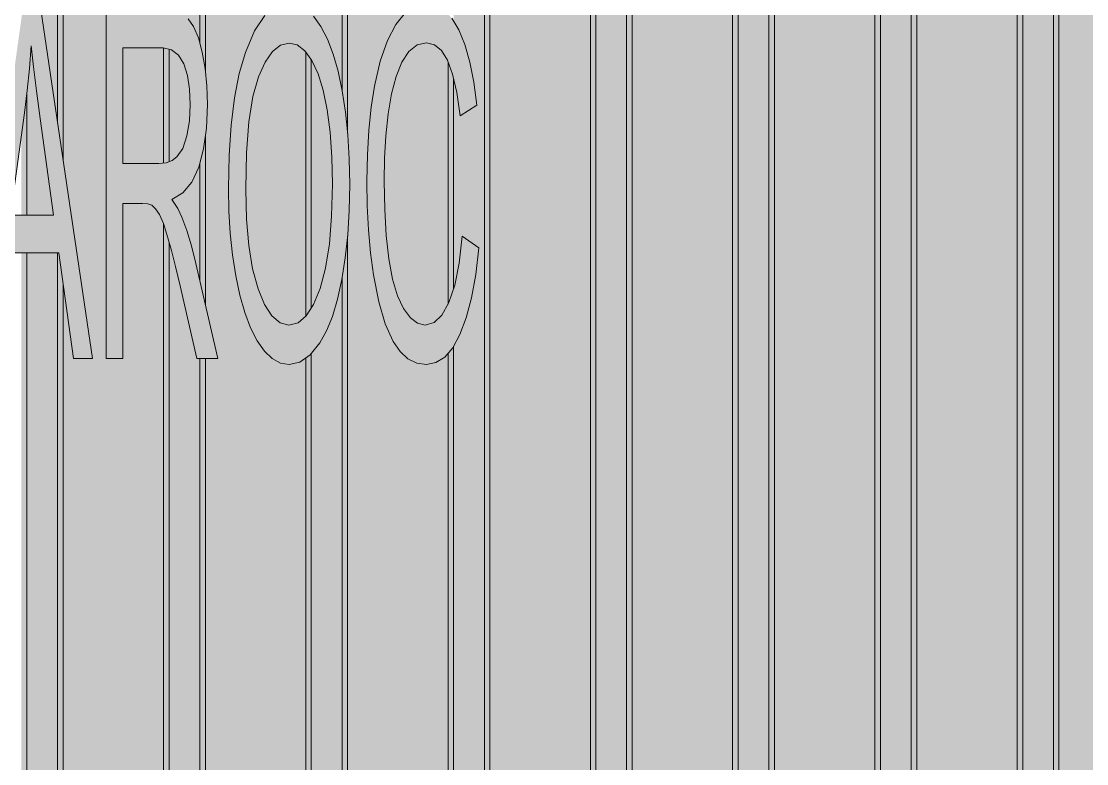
# Model space of a CAD drawing. Header units: millimetres. Extents: x 365175 to 2667127, y -330297 to -162108.
# Drawn here: x 1662782 to 1665778, y -321775 to -319687 of the extents above; entities that cross this region are included whole.
import ezdxf

# ---------------------------------------------------------------- set-up
doc = ezdxf.new("R2010")
doc.units = ezdxf.units.MM
doc.header["$MEASUREMENT"] = 0

# ---------------------------------------------------------------- blocks, each defined once
blk = doc.blocks.new('Élément de coupe_58_1', base_point=(1275690.6, -327096.8))
at = {"linetype": 'Continuous', "lineweight": 0, "true_color": 0x000000}
for points in [[(1662884.2, -318977.5), (1662797.7, -318977.5), (1662797.7, -319653.8), (1662837.1, -319653.8), (1662884.2, -319971.9)], [(1662884.2, -318977.5), (1662884.2, -319971.9), (1662899.7, -320076), (1662899.7, -318977.5)], [(1662928.9, -320635.8), (1662899.7, -320424.8), (1662899.7, -322096.8), (1663182.3, -322096.8), (1663182.3, -320257.8), (1663181.8, -320256.1), (1663170.5, -320230.3), (1663159.8, -320214.5), (1663149, -320204.3), (1663138.4, -320200.8), (1663122.7, -320199.7), (1663068, -320199.7), (1663068, -320635.8), (1663020.9, -320635.8), (1663020.9, -319653.8), (1663178.9, -319653.8), (1663182.3, -319654.2), (1663182.3, -318977.5), (1662899.7, -318977.5), (1662899.7, -320076), (1662982.7, -320635.8)], [(1663284.2, -318977.5), (1663197.7, -318977.5), (1663197.7, -319655.7), (1663208.1, -319656.8), (1663232.3, -319665.6), (1663251.3, -319680.3), (1663266.8, -319702.4), (1663280, -319733.5), (1663284.2, -319749.1)], [(1663299.7, -318977.5), (1663284.2, -318977.5), (1663284.2, -319749.1), (1663291, -319773.7), (1663299.2, -319819.9), (1663299.7, -319824.3)], [(1663299.7, -320012.1), (1663299.7, -320484.4), (1663334.6, -320635.8), (1663299.7, -320635.8), (1663299.7, -322096.8), (1663582.3, -322096.8), (1663582.3, -320633.6), (1663565.3, -320645.5), (1663535.1, -320652.2), (1663510.6, -320648.1), (1663487.4, -320635.5), (1663465.6, -320614.6), (1663445.1, -320585.3), (1663426.5, -320548.8), (1663410.3, -320506.1), (1663396.4, -320457.4), (1663385, -320402.5), (1663376.1, -320343.8), (1663369.7, -320283.4), (1663365.9, -320221.3), (1663364.6, -320157.5), (1663366.5, -320064), (1663372.2, -319979), (1663381.8, -319902.5), (1663395.1, -319834.5), (1663412.3, -319774.9), (1663437.8, -319714.5), (1663466.9, -319671.3), (1663499.4, -319645.3), (1663535.3, -319636.7), (1663559.4, -319640.8), (1663582.3, -319652.9), (1663582.3, -319653), (1663582.3, -318977.5), (1663299.7, -318977.5), (1663299.7, -319824.3), (1663304.2, -319869.2), (1663305.8, -319921.6), (1663303.1, -319987.6)], [(1663597.7, -319667.4), (1663603.9, -319673.2), (1663624.3, -319701.6), (1663643, -319737.3), (1663659.3, -319779.4), (1663673.2, -319827.8), (1663684.2, -319880.2), (1663684.2, -318977.5), (1663597.7, -318977.5)], [(1663684.2, -318977.5), (1663684.2, -319880.2), (1663684.8, -319882.7), (1663693.9, -319942.7), (1663699.7, -319999.9), (1663699.7, -318977.5)], [(1663699.7, -320291.5), (1663699.7, -322096.8), (1663982.3, -322096.8), (1663982.3, -320620.1), (1663972.8, -320631.2), (1663948.1, -320647), (1663921.4, -320652.2), (1663893.9, -320648.2), (1663869.1, -320636.1), (1663847.1, -320615.9), (1663827.7, -320587.6), (1663805.5, -320538.1), (1663787.2, -320475.7), (1663772.7, -320400.4), (1663764.5, -320337.9), (1663758.6, -320273.3), (1663755.1, -320206.3), (1663753.9, -320137.1), (1663755.2, -320062.9), (1663759.2, -319993.5), (1663765.8, -319929), (1663775.2, -319869.5), (1663791.3, -319799.4), (1663811.5, -319741.6), (1663835.7, -319696), (1663862.8, -319663), (1663891.6, -319643.3), (1663922.2, -319636.7), (1663947.8, -319641.4), (1663971.4, -319655.5), (1663982.3, -319667.4), (1663982.3, -318977.5), (1663699.7, -318977.5), (1663699.7, -319999.9), (1663700.4, -320006.6), (1663704.3, -320074.4), (1663705.6, -320146.1), (1663704.2, -320218.8), (1663700.1, -320287.6)], [(1664006.9, -319887.8), (1663997.7, -319848.2), (1663997.7, -320439.1), (1664001, -320429.4), (1664013.4, -320367.1), (1664021.9, -320291.2), (1664068.9, -320324.1), (1664060, -320399.3), (1664048.2, -320465.1), (1664033.4, -320521.4), (1664015.6, -320568.2), (1663997.7, -320600.4), (1663997.7, -322096.8), (1664084.2, -322096.8), (1664084.2, -318977.5), (1663997.7, -318977.5), (1663997.7, -319687.2), (1664012.1, -319711.7), (1664029, -319753), (1664043.1, -319802), (1664054.4, -319858.5), (1664063, -319922.7), (1664016.4, -319952.8)], [(1664084.2, -318977.5), (1664084.2, -322096.8), (1664099.7, -322096.8), (1664099.7, -318977.5)], [(1664099.7, -318977.5), (1664099.7, -322096.8), (1664382.3, -322096.8), (1664382.3, -318977.5)], [(1664378.1, -319011.7), (1664378.1, -322096.8), (1664382.3, -322096.8), (1664382.3, -318977.5)], [(1664382.3, -318977.5), (1664382.3, -322096.8), (1664397.7, -322096.8), (1664397.7, -318977.5)], [(1664382.3, -318977.5), (1664382.3, -322096.8), (1664397.7, -322096.8), (1664397.7, -318977.5)], [(1664397.7, -318977.5), (1664397.7, -322096.8), (1664484.2, -322096.8), (1664484.2, -318977.5)], [(1664484.2, -318977.5), (1664484.2, -322096.8), (1664499.7, -322096.8), (1664499.7, -318977.5)], [(1664499.7, -318977.5), (1664499.7, -322096.8), (1664782.3, -322096.8), (1664782.3, -318977.5)], [(1664782.3, -318977.5), (1664778.1, -319011.7), (1664778.1, -322096.8), (1664782.3, -322096.8)], [(1664782.3, -318977.5), (1664782.3, -322096.8), (1664797.7, -322096.8), (1664797.7, -318977.5)], [(1664782.3, -318977.5), (1664782.3, -322096.8), (1664797.7, -322096.8), (1664797.7, -318977.5)], [(1664797.7, -318977.5), (1664797.7, -322096.8), (1664884.2, -322096.8), (1664884.2, -318977.5)], [(1664884.2, -318977.5), (1664884.2, -322096.8), (1664899.7, -322096.8), (1664899.7, -318977.5)], [(1664899.7, -318977.5), (1664899.7, -322096.8), (1665182.3, -322096.8), (1665182.3, -318977.5)], [(1665182.3, -318977.5), (1665178.1, -319011.7), (1665178.1, -322096.8), (1665182.3, -322096.8)], [(1665182.3, -318977.5), (1665182.3, -322096.8), (1665197.7, -322096.8), (1665197.7, -318977.5)], [(1665182.3, -318977.5), (1665182.3, -322096.8), (1665197.7, -322096.8), (1665197.7, -318977.5)], [(1665197.7, -318977.5), (1665197.7, -322096.8), (1665284.2, -322096.8), (1665284.2, -318977.5)], [(1665299.7, -318977.5), (1665284.2, -318977.5), (1665284.2, -322096.8), (1665299.7, -322096.8)], [(1665299.7, -322096.8), (1665582.3, -322096.8), (1665582.3, -318977.5), (1665299.7, -318977.5)], [(1665582.3, -318977.5), (1665578.1, -319011.7), (1665578.1, -322096.8), (1665582.3, -322096.8)], [(1665597.7, -318977.5), (1665582.3, -318977.5), (1665582.3, -322096.8), (1665597.7, -322096.8)], [(1665597.7, -318977.5), (1665582.3, -318977.5), (1665582.3, -322096.8), (1665597.7, -322096.8)], [(1665597.7, -322096.8), (1665684.2, -322096.8), (1665684.2, -318977.5), (1665597.7, -318977.5)], [(1665699.7, -318977.5), (1665684.2, -318977.5), (1665684.2, -322096.8), (1665699.7, -322096.8)], [(1665982.3, -318977.5), (1665699.7, -318977.5), (1665699.7, -322096.8), (1665982.3, -322096.8)], [(1662899.7, -320752.2), (1662915.9, -320752.2), (1662954.1, -320685.6), (1662954.1, -320752.2), (1663001.2, -320752.2), (1663048.7, -320669.5), (1663048.7, -320635.8), (1663020.9, -320635.8), (1663020.9, -319687.5), (1663001.6, -319687.5), (1662954.1, -319770.3), (1662954.1, -320443.2), (1662982.7, -320635.8), (1662928.9, -320635.8), (1662899.7, -320424.8)], [(1663299.7, -320347.1), (1663302.9, -320399.8), (1663309.3, -320460.2), (1663318.3, -320519), (1663329.7, -320573.8), (1663343.5, -320622.6), (1663359.7, -320665.2), (1663378.3, -320701.7), (1663398.8, -320731), (1663420.6, -320751.9), (1663443.8, -320764.5), (1663468.3, -320768.7), (1663498.6, -320761.9), (1663527.4, -320741.7), (1663554.9, -320708.1), (1663578.1, -320667.5), (1663578.1, -322096.8), (1663582.3, -322096.8), (1663582.3, -320633.6), (1663565.3, -320645.5), (1663535.1, -320652.2), (1663510.6, -320648.1), (1663487.4, -320635.5), (1663465.6, -320614.6), (1663445.1, -320585.3), (1663426.5, -320548.8), (1663410.3, -320506.1), (1663396.4, -320457.4), (1663385, -320402.5), (1663376.1, -320343.8), (1663369.7, -320283.4), (1663365.9, -320221.3), (1663364.6, -320157.5), (1663366.5, -320064), (1663372.2, -319979), (1663381.8, -319902.5), (1663395.1, -319834.5), (1663412.3, -319774.9), (1663432.2, -319727.8), (1663418.5, -319748.1), (1663371.1, -319830.9), (1663345.5, -319891.4), (1663328.3, -319950.9), (1663315, -320018.9), (1663305.5, -320095.4), (1663299.7, -320180.5), (1663299.7, -320183)], [(1663699.7, -320291.5), (1663699.7, -320469.4), (1663705.9, -320516.8), (1663720.4, -320592.1), (1663738.7, -320654.5), (1663760.9, -320704), (1663780.3, -320732.3), (1663802.4, -320752.5), (1663827.1, -320764.6), (1663854.6, -320768.7), (1663881.4, -320763.4), (1663906, -320747.7), (1663928.5, -320721.4), (1663975.9, -320638.6), (1663978.1, -320634.6), (1663978.1, -322096.8), (1663982.3, -322096.8), (1663982.3, -320620.1), (1663972.8, -320631.2), (1663948.1, -320647), (1663921.4, -320652.2), (1663893.9, -320648.2), (1663869.1, -320636.1), (1663847.1, -320615.9), (1663827.7, -320587.6), (1663805.5, -320538.1), (1663787.2, -320475.7), (1663772.7, -320400.4), (1663764.5, -320337.9), (1663758.6, -320273.3), (1663755.1, -320206.3), (1663753.9, -320137.1), (1663755.2, -320062.9), (1663759.2, -319993.5), (1663765.8, -319929), (1663775.2, -319869.5), (1663791.3, -319799.4), (1663811.5, -319741.6), (1663820.5, -319724.6), (1663816.4, -319729.7), (1663768.9, -319812.4), (1663744.7, -319858), (1663724.6, -319915.9), (1663708.4, -319985.9), (1663701.6, -320029), (1663704.3, -320074.4), (1663705.6, -320146.1), (1663704.2, -320218.8), (1663700.1, -320287.6)], [(1662798.6, -319882.3), (1662797.7, -319889.1), (1662797.7, -320232.6), (1662872.9, -320232.6), (1662835.7, -319960.7), (1662825.3, -319882.9), (1662816.8, -319814.9), (1662810.2, -319756.7), (1662805, -319819.7)], [(1662798.6, -319882.3), (1662797.7, -319889.1), (1662797.7, -320110.6), (1662814.5, -320232.6), (1662872.9, -320232.6), (1662835.7, -319960.7), (1662825.3, -319882.9), (1662816.8, -319814.9), (1662810.2, -319756.7), (1662805, -319819.7)], [(1663415.4, -320056.7), (1663413.2, -320159.5), (1663415.3, -320243.5), (1663421.8, -320318.1), (1663432.7, -320383.3), (1663447.8, -320439.1), (1663466.3, -320483.7), (1663486.9, -320515.6), (1663509.8, -320534.8), (1663534.8, -320541.2), (1663560.3, -320534.7), (1663582.3, -320516.3), (1663582.3, -319774.2), (1663579.5, -319770.3), (1663558.3, -319753.9), (1663535.6, -319748.5), (1663511.4, -319754.4), (1663488.9, -319772.2), (1663468.2, -319801.8), (1663449.3, -319843.2), (1663433.5, -319898.5), (1663422.2, -319969.7)], [(1663449.3, -319843.2), (1663440.5, -319874.1), (1663444.6, -319870.8), (1663468.8, -319864.9), (1663491.5, -319870.4), (1663512.8, -319886.8), (1663532.4, -319914.1), (1663549.8, -319951.4), (1663564.2, -319997.6), (1663575.5, -320052.7), (1663578.1, -320073), (1663578.1, -320451.6), (1663570.8, -320497.5), (1663561.2, -320534), (1663582.3, -320516.3), (1663582.3, -319774.2), (1663579.5, -319770.3), (1663558.3, -319753.9), (1663535.6, -319748.5), (1663511.4, -319754.4), (1663488.9, -319772.2), (1663468.2, -319801.8)], [(1663803.7, -320072.3), (1663802.4, -320136.4), (1663803.9, -320216.4), (1663808.3, -320289.4), (1663815.7, -320355.2), (1663826.2, -320412.3), (1663839.9, -320458.8), (1663856.9, -320494.9), (1663876.1, -320520.6), (1663896.3, -320536), (1663917.5, -320541.2), (1663942.6, -320534.2), (1663965, -320513.2), (1663982.3, -320482.3), (1663982.3, -319801.9), (1663980.4, -319796.7), (1663963.3, -319769.5), (1663943.6, -319753.2), (1663921.1, -319747.8), (1663895.2, -319753.8), (1663872.3, -319771.9), (1663852.4, -319802.1), (1663835.8, -319842.4), (1663822.9, -319891), (1663813.6, -319947.8), (1663807.4, -320009.4)], [(1663828.4, -319870.2), (1663854.3, -319864.2), (1663876.8, -319869.6), (1663896.6, -319885.9), (1663913.6, -319913.1), (1663928.1, -319952.2), (1663940.1, -320004.3), (1663949.6, -320069.2), (1663978.1, -320050.8), (1663978.1, -320367.4), (1663955.1, -320407.6), (1663946.6, -320483.5), (1663936.2, -320535.9), (1663942.6, -320534.2), (1663965, -320513.2), (1663982.3, -320482.3), (1663982.3, -319801.9), (1663980.4, -319796.7), (1663963.3, -319769.5), (1663943.6, -319753.2), (1663921.1, -319747.8), (1663895.2, -319753.8), (1663872.3, -319771.9), (1663852.4, -319802.1), (1663835.8, -319842.4)], [(1663068, -319762.2), (1663068, -320087.2), (1663169.4, -320087.2), (1663182.3, -320085.9), (1663182.3, -319762.5), (1663180.8, -319762.2)], [(1663180.8, -319762.2), (1663068, -319762.2), (1663068, -319878.6), (1663114, -319878.6), (1663138.1, -319883.6), (1663157.5, -319898.6), (1663172.1, -319923.5), (1663178.1, -319942.8), (1663178.1, -320086.3), (1663182.3, -320085.9), (1663182.3, -319762.5)], [(1663182.3, -320085.9), (1663189.4, -320085.2), (1663197.7, -320082.1), (1663197.7, -319765.7), (1663182.3, -319762.5)], [(1663182.3, -320085.9), (1663189.4, -320085.2), (1663197.7, -320082.1), (1663197.7, -319765.7), (1663182.3, -319762.5)], [(1663197.7, -319765.7), (1663197.7, -320082.1), (1663206.3, -320079), (1663220, -320068.8), (1663236.1, -320044.8), (1663247.8, -320009.8), (1663254.9, -319967.5), (1663257.3, -319921.7), (1663255.2, -319878), (1663249.1, -319839.8), (1663238.9, -319807.1), (1663224.3, -319782.1), (1663204.9, -319767.2)], [(1663197.7, -319765.7), (1663197.7, -319908.7), (1663201.9, -319922), (1663208, -319960.2), (1663210.1, -320003.9), (1663207.7, -320049.7), (1663202.6, -320080.4), (1663206.3, -320079), (1663220, -320068.8), (1663236.1, -320044.8), (1663247.8, -320009.8), (1663254.9, -319967.5), (1663257.3, -319921.7), (1663255.2, -319878), (1663249.1, -319839.8), (1663238.9, -319807.1), (1663224.3, -319782.1), (1663204.9, -319767.2)], [(1663597.7, -319795.7), (1663582.3, -319774.2), (1663582.3, -320516.3), (1663583.4, -320515.4), (1663597.7, -320493.1)], [(1663597.7, -319795.7), (1663582.3, -319774.2), (1663582.3, -320516.3), (1663583.4, -320515.4), (1663597.7, -320493.1)], [(1663597.7, -320493.1), (1663604.2, -320483.2), (1663622.6, -320438.1), (1663637.6, -320381.1), (1663648.4, -320313.4), (1663654.8, -320234.8), (1663657, -320145.5), (1663655.4, -320069), (1663650.5, -319999.2), (1663642.3, -319936.3), (1663630.9, -319881.1), (1663616.6, -319835), (1663599.2, -319797.7), (1663597.7, -319795.7)], [(1663597.7, -320493.1), (1663604.2, -320483.2), (1663622.6, -320438.1), (1663637.6, -320381.1), (1663648.4, -320313.4), (1663654.8, -320234.8), (1663657, -320145.5), (1663655.4, -320069), (1663650.5, -319999.2), (1663642.3, -319936.3), (1663630.9, -319881.1), (1663616.6, -319835), (1663599.2, -319797.7), (1663597.7, -319795.7), (1663597.7, -320038.9), (1663603.3, -320081.5), (1663608.2, -320151.2), (1663609.8, -320227.7), (1663607.7, -320317.1), (1663601.2, -320395.6), (1663597.7, -320417.4)], [(1663982.3, -320482.3), (1663984.6, -320478.2), (1663997.7, -320439.1), (1663997.7, -319848.2), (1663994.9, -319835.8), (1663982.3, -319801.9)], [(1663982.3, -320482.3), (1663984.6, -320478.2), (1663997.7, -320439.1), (1663997.7, -319848.2), (1663994.9, -319835.8), (1663982.3, -319801.9)], [(1664006.9, -319887.8), (1663997.7, -319848.2), (1663997.7, -320016.6), (1664015.8, -320004.9), (1664063, -319922.7), (1664016.4, -319952.8)], [(1662782.3, -320232.6), (1662797.7, -320232.6), (1662797.7, -319889.1), (1662791, -319944.6), (1662782.3, -320007.9)], [(1662782.3, -320232.6), (1662797.7, -320232.6), (1662797.7, -319889.1), (1662791, -319944.6), (1662782.3, -320007.9)], [(1663284.2, -320417.5), (1663299.7, -320484.4), (1663299.7, -320012.1), (1663294.9, -320046.3), (1663284.2, -320086.4)], [(1663236.6, -320170), (1663205.4, -320188.7), (1663221.9, -320213.3), (1663233.8, -320237.6), (1663247.4, -320275.4), (1663260.4, -320319), (1663272.9, -320368.3), (1663284.2, -320417.5), (1663284.2, -320086.4), (1663281.3, -320097.7), (1663261.9, -320139.6)], [(1663236.6, -320170), (1663205.4, -320188.7), (1663220.7, -320211.5), (1663261.9, -320139.6)], [(1663068, -320317), (1663071.6, -320317.3), (1663082.2, -320320.8), (1663093, -320330.9), (1663103.7, -320346.8), (1663115, -320372.5), (1663127.7, -320412.4), (1663137.4, -320448.3), (1663148.7, -320493.4), (1663161.7, -320547.8), (1663178.1, -320619), (1663178.1, -322096.8), (1663182.3, -322096.8), (1663182.3, -320257.8), (1663181.8, -320256.1), (1663170.5, -320230.3), (1663159.8, -320214.5), (1663149, -320204.3), (1663138.4, -320200.8), (1663122.7, -320199.7), (1663068, -320199.7)], [(1663298.9, -320272.1), (1663299.4, -320337.1), (1663299.7, -320347.1), (1663299.7, -320183)], [(1663182.3, -320257.8), (1663182.3, -322096.8), (1663197.7, -322096.8), (1663197.7, -320308.1), (1663194.4, -320295.9)], [(1663182.3, -320257.8), (1663182.3, -322096.8), (1663197.7, -322096.8), (1663197.7, -320308.1), (1663194.4, -320295.9)], [(1663684.2, -320409.6), (1663684.2, -322096.8), (1663699.7, -322096.8), (1663699.7, -320291.5), (1663693.2, -320352.4)], [(1663699.7, -320291.5), (1663695.2, -320334.3), (1663696.2, -320382), (1663698.8, -320452.4), (1663699.7, -320469.4)], [(1663997.7, -320439.1), (1664001, -320429.4), (1664013.4, -320367.1), (1664021.9, -320291.2), (1663997.7, -320333.3)], [(1663197.7, -320308.1), (1663197.7, -322096.8), (1663284.2, -322096.8), (1663284.2, -320635.8), (1663275.7, -320635.8), (1663228.5, -320431.3), (1663215.5, -320377), (1663204.2, -320331.8)], [(1663197.7, -320308.1), (1663197.7, -320584.8), (1663228.5, -320718), (1663284.2, -320718), (1663284.2, -320635.8), (1663275.7, -320635.8), (1663228.5, -320431.3), (1663215.5, -320377), (1663204.2, -320331.8)], [(1662782.3, -322096.8), (1662797.7, -322096.8), (1662797.7, -320338.2), (1662782.3, -320338.2)], [(1662782.3, -322096.8), (1662797.7, -322096.8), (1662797.7, -320338.2), (1662782.3, -320338.2)], [(1662797.7, -320338.2), (1662797.7, -322096.8), (1662884.2, -322096.8), (1662884.2, -320338.2)], [(1662797.7, -320338.2), (1662797.7, -320420.4), (1662840.5, -320420.4), (1662881.7, -320718), (1662884.2, -320718), (1662884.2, -320338.2)], [(1662884.2, -320338.2), (1662884.2, -322096.8), (1662899.7, -322096.8), (1662899.7, -320424.8), (1662887.7, -320338.2)], [(1662884.2, -320338.2), (1662884.2, -320718), (1662899.7, -320752.2), (1662899.7, -320424.8), (1662887.7, -320338.2)], [(1663597.7, -320621), (1663597.7, -322096.8), (1663684.2, -322096.8), (1663684.2, -320409.6), (1663683.7, -320413.3), (1663671.6, -320468.6), (1663657.2, -320516.8), (1663640.6, -320557.8), (1663621.7, -320591.7)], [(1663621.7, -320591.7), (1663597.7, -320621), (1663597.7, -320633.3)], [(1663982.3, -320620.1), (1663982.3, -322096.8), (1663997.7, -322096.8), (1663997.7, -320600.4), (1663995.2, -320605)], [(1663982.3, -320620.1), (1663982.3, -322096.8), (1663997.7, -322096.8), (1663997.7, -320600.4), (1663995.2, -320605)], [(1663582.3, -320633.6), (1663582.3, -322096.8), (1663597.7, -322096.8), (1663597.7, -320621), (1663594.2, -320625.3)], [(1663582.3, -320633.6), (1663582.3, -322096.8), (1663597.7, -322096.8), (1663597.7, -320621), (1663594.2, -320625.3)], [(1663284.2, -320635.8), (1663284.2, -322096.8), (1663299.7, -322096.8), (1663299.7, -320635.8)], [(1663284.2, -320635.8), (1663284.2, -320718), (1663285.7, -320721.1), (1663299.7, -320696.7), (1663299.7, -320635.8)], [(1663307.5, -320635.8), (1663299.7, -320635.8), (1663299.7, -320696.7), (1663315.3, -320669.5)]]:
    blk.add_hatch(color=18, dxfattribs=at).paths.add_polyline_path(points)
at = {"color": 7, "linetype": 'Continuous', "lineweight": 5}
for p, q in [((1662884.2, -319971.9), (1662884.2, -318977.5)), ((1662899.7, -320076), (1662899.7, -318977.5)), ((1663284.2, -319749.1), (1663284.2, -318977.5)), ((1663299.7, -319824.3), (1663299.7, -318977.5)), ((1663684.2, -319880.2), (1663684.2, -318977.5)), ((1663699.7, -319999.9), (1663699.7, -318977.5)), ((1664084.2, -322096.8), (1664084.2, -318977.5)), ((1664099.7, -322096.8), (1664099.7, -318977.5)), ((1664382.3, -322096.8), (1664382.3, -318977.5)), ((1664397.7, -322096.8), (1664397.7, -318977.5)), ((1664484.2, -322096.8), (1664484.2, -318977.5)), ((1664499.7, -322096.8), (1664499.7, -318977.5)), ((1664782.3, -322096.8), (1664782.3, -318977.5)), ((1664797.7, -322096.8), (1664797.7, -318977.5)), ((1664884.2, -322096.8), (1664884.2, -318977.5)), ((1664899.7, -322096.8), (1664899.7, -318977.5)), ((1665182.3, -322096.8), (1665182.3, -318977.5)), ((1665197.7, -322096.8), (1665197.7, -318977.5)), ((1665284.2, -322096.8), (1665284.2, -318977.5)), ((1665299.7, -322096.8), (1665299.7, -318977.5)), ((1665582.3, -322096.8), (1665582.3, -318977.5)), ((1665597.7, -322096.8), (1665597.7, -318977.5)), ((1665684.2, -322096.8), (1665684.2, -318977.5)), ((1665699.7, -322096.8), (1665699.7, -318977.5)), ((1663182.3, -320085.9), (1663182.3, -319762.5)), ((1663197.7, -320082.1), (1663197.7, -319765.7)), ((1663582.3, -320516.3), (1663582.3, -319774.2)), ((1663597.7, -320493.1), (1663597.7, -319795.7)), ((1663982.3, -320482.3), (1663982.3, -319801.9)), ((1663997.7, -320439.1), (1663997.7, -319848.2)), ((1662797.7, -320232.6), (1662797.7, -319889.1)), ((1663299.7, -320484.4), (1663299.7, -320012.1)), ((1663284.2, -320417.5), (1663284.2, -320086.4)), ((1663182.3, -322096.8), (1663182.3, -320257.8)), ((1663699.7, -322096.8), (1663699.7, -320291.5)), ((1663197.7, -322096.8), (1663197.7, -320308.1)), ((1662797.7, -322096.8), (1662797.7, -320338.2)), ((1662884.2, -322096.8), (1662884.2, -320338.2)), ((1663684.2, -322096.8), (1663684.2, -320409.6)), ((1662899.7, -322096.8), (1662899.7, -320424.8)), ((1663997.7, -322096.8), (1663997.7, -320600.4)), ((1663597.7, -322096.8), (1663597.7, -320621)), ((1663982.3, -322096.8), (1663982.3, -320620.1)), ((1663284.2, -322096.8), (1663284.2, -320635.8)), ((1663299.7, -322096.8), (1663299.7, -320635.8)), ((1663582.3, -322096.8), (1663582.3, -320633.6))]:
    blk.add_line(p, q, dxfattribs=at)
blk = doc.blocks.new('Élément de coupe_86_1', base_point=(1275690.6, -327096.8))
at = {"linetype": 'Continuous', "lineweight": 0, "true_color": 0x000000}
h = blk.add_hatch(color=18, dxfattribs=at)
h.paths.add_polyline_path([(1663364.6, -320157.5), (1663365.9, -320221.3), (1663369.7, -320283.4), (1663376.1, -320343.8), (1663385, -320402.5), (1663396.4, -320457.4), (1663410.3, -320506.1), (1663426.5, -320548.8), (1663445.1, -320585.3), (1663465.6, -320614.6), (1663487.4, -320635.5), (1663510.6, -320648.1), (1663535.1, -320652.2), (1663565.3, -320645.5), (1663594.2, -320625.3), (1663621.7, -320591.7), (1663640.6, -320557.8), (1663657.2, -320516.8), (1663671.6, -320468.6), (1663683.7, -320413.3), (1663693.2, -320352.4), (1663700.1, -320287.6), (1663704.2, -320218.8), (1663705.6, -320146.1), (1663704.3, -320074.4), (1663700.4, -320006.6), (1663693.9, -319942.7), (1663684.8, -319882.7), (1663673.2, -319827.8), (1663659.3, -319779.4), (1663643, -319737.3), (1663624.3, -319701.6), (1663603.9, -319673.2), (1663582.3, -319652.9), (1663559.4, -319640.8), (1663535.3, -319636.7), (1663499.4, -319645.3), (1663466.9, -319671.3), (1663437.8, -319714.5), (1663412.3, -319774.9), (1663395.1, -319834.5), (1663381.8, -319902.5), (1663372.2, -319979), (1663366.5, -320064)])
h.paths.add_polyline_path([(1663413.2, -320159.5), (1663415.4, -320056.7), (1663422.2, -319969.7), (1663433.5, -319898.5), (1663449.3, -319843.2), (1663468.2, -319801.8), (1663488.9, -319772.2), (1663511.4, -319754.4), (1663535.6, -319748.5), (1663558.3, -319753.9), (1663579.5, -319770.3), (1663599.2, -319797.7), (1663616.6, -319835), (1663630.9, -319881.1), (1663642.3, -319936.3), (1663650.5, -319999.2), (1663655.4, -320069), (1663657, -320145.5), (1663654.8, -320234.8), (1663648.4, -320313.4), (1663637.6, -320381.1), (1663622.6, -320438.1), (1663604.2, -320483.2), (1663583.4, -320515.4), (1663560.3, -320534.7), (1663534.8, -320541.2), (1663509.8, -320534.8), (1663486.9, -320515.6), (1663466.3, -320483.7), (1663447.8, -320439.1), (1663432.7, -320383.3), (1663421.8, -320318.1), (1663415.3, -320243.5)], flags=0)
blk.add_hatch(color=18, dxfattribs=at).paths.add_polyline_path([(1664021.9, -320291.2), (1664013.4, -320367.1), (1664001, -320429.4), (1663984.6, -320478.2), (1663965, -320513.2), (1663942.6, -320534.2), (1663917.5, -320541.2), (1663896.3, -320536), (1663876.1, -320520.6), (1663856.9, -320494.9), (1663839.9, -320458.8), (1663826.2, -320412.3), (1663815.7, -320355.2), (1663808.3, -320289.4), (1663803.9, -320216.4), (1663802.4, -320136.4), (1663803.7, -320072.3), (1663807.4, -320009.4), (1663813.6, -319947.8), (1663822.9, -319891), (1663835.8, -319842.4), (1663852.4, -319802.1), (1663872.3, -319771.9), (1663895.2, -319753.8), (1663921.1, -319747.8), (1663943.6, -319753.2), (1663963.3, -319769.5), (1663980.4, -319796.7), (1663994.9, -319835.8), (1664006.9, -319887.8), (1664016.4, -319952.8), (1664063, -319922.7), (1664054.4, -319858.5), (1664043.1, -319802), (1664029, -319753), (1664012.1, -319711.7), (1663992.8, -319678.9), (1663971.4, -319655.5), (1663947.8, -319641.4), (1663922.2, -319636.7), (1663891.6, -319643.3), (1663862.8, -319663), (1663835.7, -319696), (1663811.5, -319741.6), (1663791.3, -319799.4), (1663775.2, -319869.5), (1663765.8, -319929), (1663759.2, -319993.5), (1663755.2, -320062.9), (1663753.9, -320137.1), (1663755.1, -320206.3), (1663758.6, -320273.3), (1663764.5, -320337.9), (1663772.7, -320400.4), (1663787.2, -320475.7), (1663805.5, -320538.1), (1663827.7, -320587.6), (1663847.1, -320615.9), (1663869.1, -320636.1), (1663893.9, -320648.2), (1663921.4, -320652.2), (1663948.1, -320647), (1663972.8, -320631.2), (1663995.2, -320605), (1664015.6, -320568.2), (1664033.4, -320521.4), (1664048.2, -320465.1), (1664060, -320399.3), (1664068.9, -320324.1)])
h = blk.add_hatch(color=18, dxfattribs=at)
h.paths.add_polyline_path([(1662649.2, -320635.8), (1662699, -320635.8), (1662738, -320338.2), (1662887.7, -320338.2), (1662928.9, -320635.8), (1662982.7, -320635.8), (1662837.1, -319653.8), (1662786.1, -319653.8)])
h.paths.add_polyline_path([(1662751.6, -320232.6), (1662791, -319944.6), (1662798.6, -319882.3), (1662805, -319819.7), (1662810.2, -319756.7), (1662816.8, -319814.9), (1662825.3, -319882.9), (1662835.7, -319960.7), (1662872.9, -320232.6)], flags=0)
h = blk.add_hatch(color=18, dxfattribs=at)
h.paths.add_polyline_path([(1663020.9, -320635.8), (1663068, -320635.8), (1663068, -320199.7), (1663122.7, -320199.7), (1663138.4, -320200.8), (1663149, -320204.3), (1663159.8, -320214.5), (1663170.5, -320230.3), (1663181.8, -320256.1), (1663194.4, -320295.9), (1663204.2, -320331.8), (1663215.5, -320377), (1663228.5, -320431.3), (1663275.7, -320635.8), (1663334.6, -320635.8), (1663272.9, -320368.3), (1663260.4, -320319), (1663247.4, -320275.4), (1663233.8, -320237.6), (1663221.9, -320213.3), (1663205.4, -320188.7), (1663236.6, -320170), (1663261.9, -320139.6), (1663281.3, -320097.7), (1663294.9, -320046.3), (1663303.1, -319987.6), (1663305.8, -319921.6), (1663304.2, -319869.2), (1663299.2, -319819.9), (1663291, -319773.7), (1663280, -319733.5), (1663266.8, -319702.4), (1663251.3, -319680.3), (1663232.3, -319665.6), (1663208.1, -319656.8), (1663178.9, -319653.8), (1663020.9, -319653.8)])
h.paths.add_polyline_path([(1663068, -320087.2), (1663068, -319762.2), (1663180.8, -319762.2), (1663204.9, -319767.2), (1663224.3, -319782.1), (1663238.9, -319807.1), (1663249.1, -319839.8), (1663255.2, -319878), (1663257.3, -319921.7), (1663254.9, -319967.5), (1663247.8, -320009.8), (1663236.1, -320044.8), (1663220, -320068.8), (1663206.3, -320079), (1663189.4, -320085.2), (1663169.4, -320087.2)], flags=0)
at = {"color": 7, "linetype": 'Continuous', "lineweight": 5}
for p, q in [((1662982.7, -320635.8), (1662837.1, -319653.8)), ((1663020.9, -319653.8), (1663020.9, -320635.8)), ((1663466.9, -319671.3), (1663437.8, -319714.5)), ((1663862.8, -319663), (1663835.7, -319696)), ((1663266.8, -319702.4), (1663251.3, -319680.3)), ((1663624.3, -319701.6), (1663603.9, -319673.2)), ((1663643, -319737.3), (1663624.3, -319701.6)), ((1663835.7, -319696), (1663811.5, -319741.6)), ((1664012.1, -319711.7), (1663992.8, -319678.9)), ((1663280, -319733.5), (1663266.8, -319702.4)), ((1663437.8, -319714.5), (1663412.3, -319774.9)), ((1664029, -319753), (1664012.1, -319711.7)), ((1662805, -319819.7), (1662810.2, -319756.7)), ((1662810.2, -319756.7), (1662816.8, -319814.9)), ((1663291, -319773.7), (1663280, -319733.5)), ((1663488.9, -319772.2), (1663511.4, -319754.4)), ((1663511.4, -319754.4), (1663535.6, -319748.5)), ((1663535.6, -319748.5), (1663558.3, -319753.9)), ((1663558.3, -319753.9), (1663579.5, -319770.3)), ((1663659.3, -319779.4), (1663643, -319737.3)), ((1663811.5, -319741.6), (1663791.3, -319799.4)), ((1663872.3, -319771.9), (1663895.2, -319753.8)), ((1663895.2, -319753.8), (1663921.1, -319747.8)), ((1663921.1, -319747.8), (1663943.6, -319753.2)), ((1663943.6, -319753.2), (1663963.3, -319769.5)), ((1664043.1, -319802), (1664029, -319753)), ((1663068, -320087.2), (1663068, -319762.2)), ((1663068, -319762.2), (1663180.8, -319762.2)), ((1663180.8, -319762.2), (1663204.9, -319767.2)), ((1663204.9, -319767.2), (1663224.3, -319782.1)), ((1663224.3, -319782.1), (1663238.9, -319807.1)), ((1663299.2, -319819.9), (1663291, -319773.7)), ((1663412.3, -319774.9), (1663395.1, -319834.5)), ((1663468.2, -319801.8), (1663488.9, -319772.2)), ((1663579.5, -319770.3), (1663599.2, -319797.7)), ((1663673.2, -319827.8), (1663659.3, -319779.4)), ((1663852.4, -319802.1), (1663872.3, -319771.9)), ((1663963.3, -319769.5), (1663980.4, -319796.7)), ((1662798.6, -319882.3), (1662805, -319819.7)), ((1662816.8, -319814.9), (1662825.3, -319882.9)), ((1663238.9, -319807.1), (1663249.1, -319839.8)), ((1663304.2, -319869.2), (1663299.2, -319819.9)), ((1663449.3, -319843.2), (1663468.2, -319801.8)), ((1663599.2, -319797.7), (1663616.6, -319835)), ((1663791.3, -319799.4), (1663775.2, -319869.5)), ((1663835.8, -319842.4), (1663852.4, -319802.1)), ((1663980.4, -319796.7), (1663994.9, -319835.8)), ((1664054.4, -319858.5), (1664043.1, -319802)), ((1663249.1, -319839.8), (1663255.2, -319878)), ((1663395.1, -319834.5), (1663381.8, -319902.5)), ((1663433.5, -319898.5), (1663449.3, -319843.2)), ((1663616.6, -319835), (1663630.9, -319881.1)), ((1663684.8, -319882.7), (1663673.2, -319827.8)), ((1663822.9, -319891), (1663835.8, -319842.4)), ((1663994.9, -319835.8), (1664006.9, -319887.8)), ((1663255.2, -319878), (1663257.3, -319921.7)), ((1663305.8, -319921.6), (1663304.2, -319869.2)), ((1663630.9, -319881.1), (1663642.3, -319936.3)), ((1663775.2, -319869.5), (1663765.8, -319929)), ((1664063, -319922.7), (1664054.4, -319858.5)), ((1662791, -319944.6), (1662798.6, -319882.3)), ((1662825.3, -319882.9), (1662835.7, -319960.7)), ((1663381.8, -319902.5), (1663372.2, -319979)), ((1663422.2, -319969.7), (1663433.5, -319898.5)), ((1663693.9, -319942.7), (1663684.8, -319882.7)), ((1663813.6, -319947.8), (1663822.9, -319891)), ((1664006.9, -319887.8), (1664016.4, -319952.8)), ((1663257.3, -319921.7), (1663254.9, -319967.5)), ((1663303.1, -319987.6), (1663305.8, -319921.6)), ((1663642.3, -319936.3), (1663650.5, -319999.2)), ((1663765.8, -319929), (1663759.2, -319993.5)), ((1664016.4, -319952.8), (1664063, -319922.7)), ((1662751.6, -320232.6), (1662791, -319944.6)), ((1662835.7, -319960.7), (1662872.9, -320232.6)), ((1663254.9, -319967.5), (1663247.8, -320009.8)), ((1663415.4, -320056.7), (1663422.2, -319969.7)), ((1663700.4, -320006.6), (1663693.9, -319942.7)), ((1663807.4, -320009.4), (1663813.6, -319947.8)), ((1663294.9, -320046.3), (1663303.1, -319987.6)), ((1663372.2, -319979), (1663366.5, -320064)), ((1663650.5, -319999.2), (1663655.4, -320069)), ((1663759.2, -319993.5), (1663755.2, -320062.9)), ((1663247.8, -320009.8), (1663236.1, -320044.8)), ((1663704.3, -320074.4), (1663700.4, -320006.6)), ((1663803.7, -320072.3), (1663807.4, -320009.4)), ((1663236.1, -320044.8), (1663220, -320068.8)), ((1663281.3, -320097.7), (1663294.9, -320046.3)), ((1663413.2, -320159.5), (1663415.4, -320056.7)), ((1663169.4, -320087.2), (1663068, -320087.2)), ((1663189.4, -320085.2), (1663169.4, -320087.2)), ((1663206.3, -320079), (1663189.4, -320085.2)), ((1663220, -320068.8), (1663206.3, -320079)), ((1663366.5, -320064), (1663364.6, -320157.5)), ((1663655.4, -320069), (1663657, -320145.5)), ((1663705.6, -320146.1), (1663704.3, -320074.4)), ((1663755.2, -320062.9), (1663753.9, -320137.1)), ((1663802.4, -320136.4), (1663803.7, -320072.3)), ((1663261.9, -320139.6), (1663281.3, -320097.7)), ((1663236.6, -320170), (1663261.9, -320139.6)), ((1663657, -320145.5), (1663654.8, -320234.8)), ((1663704.2, -320218.8), (1663705.6, -320146.1)), ((1663753.9, -320137.1), (1663755.1, -320206.3)), ((1663803.9, -320216.4), (1663802.4, -320136.4)), ((1663205.4, -320188.7), (1663236.6, -320170)), ((1663364.6, -320157.5), (1663365.9, -320221.3)), ((1663415.3, -320243.5), (1663413.2, -320159.5)), ((1663068, -320635.8), (1663068, -320199.7)), ((1663068, -320199.7), (1663122.7, -320199.7)), ((1663122.7, -320199.7), (1663138.4, -320200.8)), ((1663138.4, -320200.8), (1663149, -320204.3)), ((1663149, -320204.3), (1663159.8, -320214.5)), ((1663221.9, -320213.3), (1663205.4, -320188.7)), ((1663755.1, -320206.3), (1663758.6, -320273.3)), ((1662872.9, -320232.6), (1662751.6, -320232.6)), ((1663159.8, -320214.5), (1663170.5, -320230.3)), ((1663170.5, -320230.3), (1663181.8, -320256.1)), ((1663233.8, -320237.6), (1663221.9, -320213.3)), ((1663247.4, -320275.4), (1663233.8, -320237.6)), ((1663365.9, -320221.3), (1663369.7, -320283.4)), ((1663654.8, -320234.8), (1663648.4, -320313.4)), ((1663700.1, -320287.6), (1663704.2, -320218.8)), ((1663808.3, -320289.4), (1663803.9, -320216.4)), ((1663181.8, -320256.1), (1663194.4, -320295.9)), ((1663421.8, -320318.1), (1663415.3, -320243.5)), ((1663194.4, -320295.9), (1663204.2, -320331.8)), ((1663260.4, -320319), (1663247.4, -320275.4)), ((1663369.7, -320283.4), (1663376.1, -320343.8)), ((1663693.2, -320352.4), (1663700.1, -320287.6)), ((1663758.6, -320273.3), (1663764.5, -320337.9)), ((1663815.7, -320355.2), (1663808.3, -320289.4)), ((1664021.9, -320291.2), (1664013.4, -320367.1)), ((1664068.9, -320324.1), (1664021.9, -320291.2)), ((1663272.9, -320368.3), (1663260.4, -320319)), ((1663432.7, -320383.3), (1663421.8, -320318.1)), ((1663648.4, -320313.4), (1663637.6, -320381.1)), ((1664060, -320399.3), (1664068.9, -320324.1)), ((1662738, -320338.2), (1662887.7, -320338.2)), ((1662887.7, -320338.2), (1662928.9, -320635.8)), ((1663204.2, -320331.8), (1663215.5, -320377)), ((1663376.1, -320343.8), (1663385, -320402.5)), ((1663683.7, -320413.3), (1663693.2, -320352.4)), ((1663764.5, -320337.9), (1663772.7, -320400.4)), ((1663826.2, -320412.3), (1663815.7, -320355.2)), ((1663215.5, -320377), (1663228.5, -320431.3)), ((1663334.6, -320635.8), (1663272.9, -320368.3)), ((1663447.8, -320439.1), (1663432.7, -320383.3)), ((1663637.6, -320381.1), (1663622.6, -320438.1)), ((1664013.4, -320367.1), (1664001, -320429.4)), ((1663385, -320402.5), (1663396.4, -320457.4)), ((1663671.6, -320468.6), (1663683.7, -320413.3)), ((1663772.7, -320400.4), (1663787.2, -320475.7)), ((1663839.9, -320458.8), (1663826.2, -320412.3)), ((1664048.2, -320465.1), (1664060, -320399.3)), ((1663228.5, -320431.3), (1663275.7, -320635.8)), ((1663466.3, -320483.7), (1663447.8, -320439.1)), ((1663622.6, -320438.1), (1663604.2, -320483.2)), ((1664001, -320429.4), (1663984.6, -320478.2)), ((1663396.4, -320457.4), (1663410.3, -320506.1)), ((1663657.2, -320516.8), (1663671.6, -320468.6)), ((1663787.2, -320475.7), (1663805.5, -320538.1)), ((1663856.9, -320494.9), (1663839.9, -320458.8)), ((1663984.6, -320478.2), (1663965, -320513.2)), ((1664033.4, -320521.4), (1664048.2, -320465.1)), ((1663410.3, -320506.1), (1663426.5, -320548.8)), ((1663486.9, -320515.6), (1663466.3, -320483.7)), ((1663604.2, -320483.2), (1663583.4, -320515.4)), ((1663876.1, -320520.6), (1663856.9, -320494.9)), ((1663509.8, -320534.8), (1663486.9, -320515.6)), ((1663534.8, -320541.2), (1663509.8, -320534.8)), ((1663560.3, -320534.7), (1663534.8, -320541.2)), ((1663583.4, -320515.4), (1663560.3, -320534.7)), ((1663640.6, -320557.8), (1663657.2, -320516.8)), ((1663805.5, -320538.1), (1663827.7, -320587.6)), ((1663896.3, -320536), (1663876.1, -320520.6)), ((1663917.5, -320541.2), (1663896.3, -320536)), ((1663942.6, -320534.2), (1663917.5, -320541.2)), ((1663965, -320513.2), (1663942.6, -320534.2)), ((1664015.6, -320568.2), (1664033.4, -320521.4)), ((1663426.5, -320548.8), (1663445.1, -320585.3)), ((1663621.7, -320591.7), (1663640.6, -320557.8)), ((1663995.2, -320605), (1664015.6, -320568.2)), ((1663445.1, -320585.3), (1663465.6, -320614.6)), ((1663594.2, -320625.3), (1663621.7, -320591.7)), ((1663827.7, -320587.6), (1663847.1, -320615.9)), ((1663465.6, -320614.6), (1663487.4, -320635.5)), ((1663565.3, -320645.5), (1663594.2, -320625.3)), ((1663847.1, -320615.9), (1663869.1, -320636.1)), ((1663972.8, -320631.2), (1663995.2, -320605)), ((1662928.9, -320635.8), (1662982.7, -320635.8)), ((1663020.9, -320635.8), (1663068, -320635.8)), ((1663275.7, -320635.8), (1663334.6, -320635.8)), ((1663487.4, -320635.5), (1663510.6, -320648.1)), ((1663510.6, -320648.1), (1663535.1, -320652.2)), ((1663535.1, -320652.2), (1663565.3, -320645.5)), ((1663869.1, -320636.1), (1663893.9, -320648.2)), ((1663893.9, -320648.2), (1663921.4, -320652.2)), ((1663921.4, -320652.2), (1663948.1, -320647)), ((1663948.1, -320647), (1663972.8, -320631.2))]:
    blk.add_line(p, q, dxfattribs=at)

msp = doc.modelspace()

# ---------------------------------------------------------------- block references
at = {"lineweight": 0}
for name in ['Élément de coupe_58_1', 'Élément de coupe_86_1']:
    msp.add_blockref(name, (1275690.645, -327096.824), dxfattribs=at)

doc.saveas('drawing.dxf')
